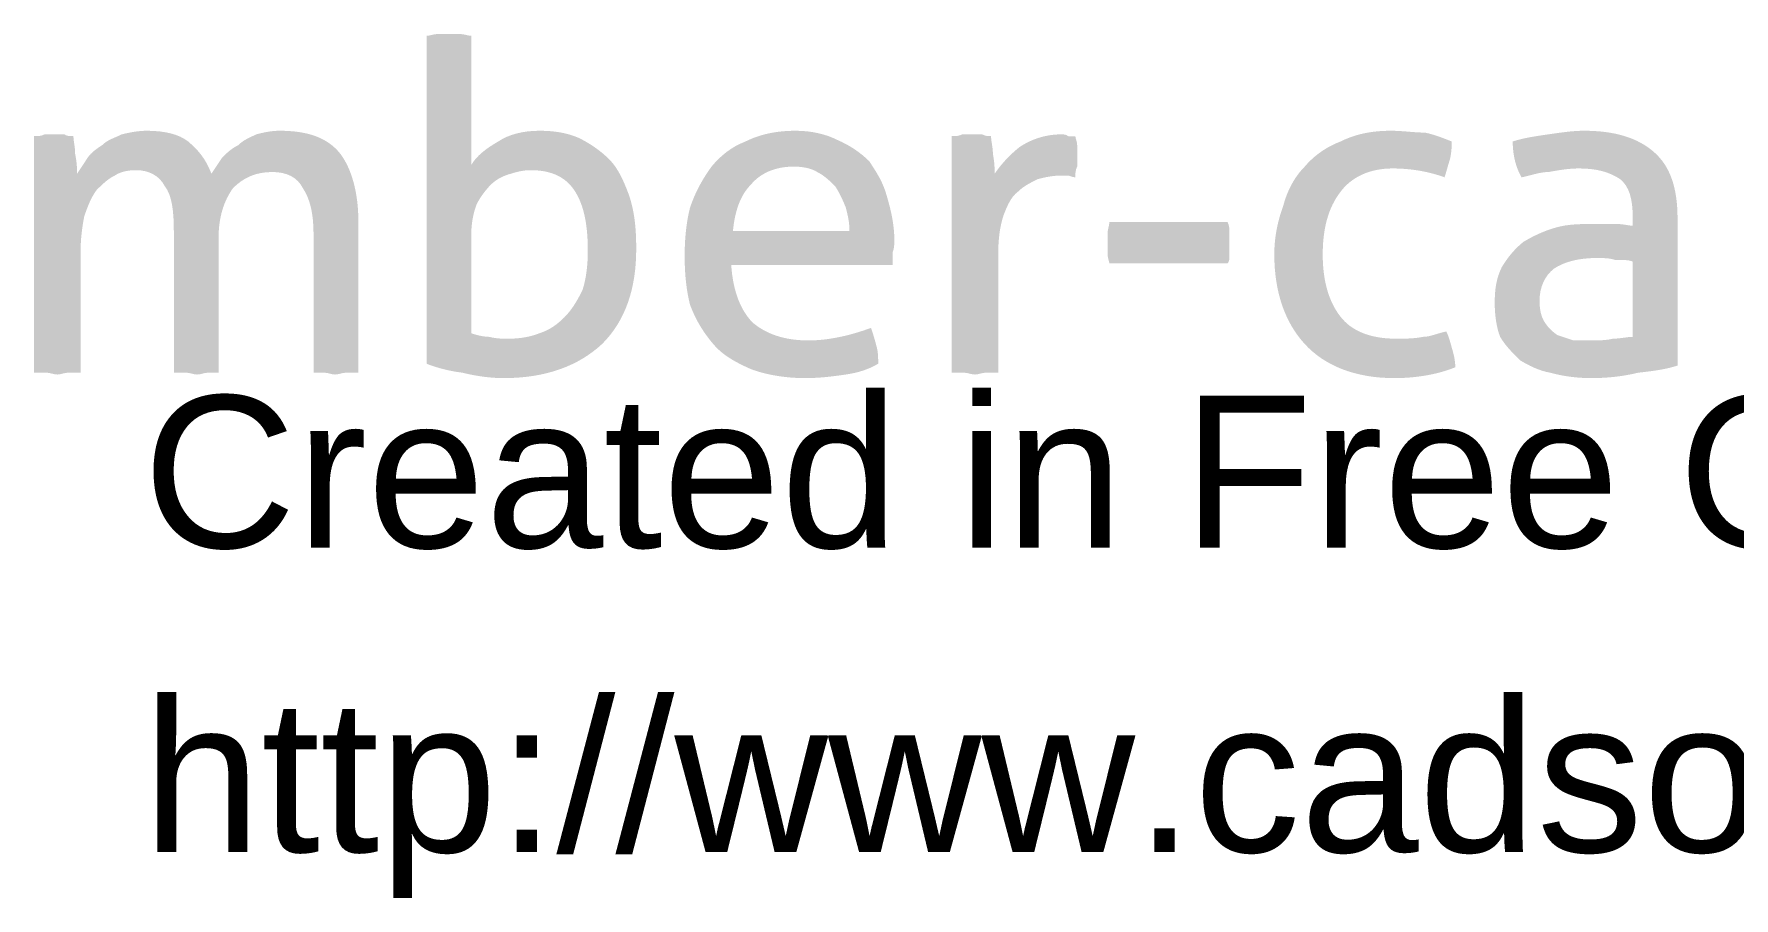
# Model space of a CAD drawing. Header units: millimetres. Extents: x 50 to 239, y 17 to 185.
# Drawn here: x 175.34 to 191.03, y 18.62 to 26.6 of the extents above; entities that cross this region are included whole.
import ezdxf

# ---------------------------------------------------------------- set-up
doc = ezdxf.new("R2010")
doc.units = ezdxf.units.MM
doc.header["$MEASUREMENT"] = 0
doc.layers.get('0').update_dxf_attribs({"linetype": 'CONTINUOUS'})
doc.layers.add('1228A00', color=7, linetype='CONTINUOUS')
doc.styles.add('1228A90', font='Arial.ttf')

# ---------------------------------------------------------------- blocks, each defined once
blk = doc.blocks.new('11F4460')
at = {"layer": '1228A00', "color": 0, "true_color": 0x000001, "style": '1228A90'}
for s, p in [('Created in Free Online PDF to DWG Converter by CADSoftTools', (0, 0)), ('http://www.cadsofttools.com/pdf-to-dwg-online/', (0, -2))]:
    blk.add_text(s, height=1, dxfattribs=at).set_placement(p)

msp = doc.modelspace()

# ---------------------------------------------------------------- hatches: boundary and pattern name
at = {"true_color": 0x000007}
h = msp.add_hatch(color=0, dxfattribs=at)
edge = h.paths.add_edge_path()
edge.add_spline(control_points=[(178.961, 26.585), (178.994, 26.585), (179.027, 26.601), (179.06, 26.601), (179.06, 26.601), (179.093, 26.601), (179.126, 26.601), (179.159, 26.601), (179.159, 26.601), (179.192, 26.601), (179.226, 26.601), (179.275, 26.601), (179.275, 26.601), (179.308, 26.601), (179.341, 26.585), (179.374, 26.585)], knot_values=[0, 0, 0, 0, 0.0625, 0.0625, 0.0625, 0.0625, 0.125, 0.125, 0.125, 0.125, 0.1875, 0.1875, 0.1875, 0.1875, 1, 1, 1, 1], degree=3, periodic=0)
edge.add_line((179.374, 26.585), (179.374, 25.393))
edge.add_spline(control_points=[(179.374, 25.393), (179.424, 25.476), (179.507, 25.542), (179.623, 25.609), (179.623, 25.609), (179.722, 25.675), (179.854, 25.708), (180.003, 25.708), (180.003, 25.708), (180.136, 25.708), (180.251, 25.691), (180.367, 25.642), (180.367, 25.642), (180.467, 25.592), (180.566, 25.526), (180.649, 25.443), (180.649, 25.443), (180.731, 25.36), (180.781, 25.245), (180.831, 25.112), (180.831, 25.112), (180.88, 24.963), (180.897, 24.814), (180.897, 24.616), (180.897, 24.616), (180.897, 24.252), (180.798, 23.954), (180.582, 23.739), (180.582, 23.739), (180.367, 23.54), (180.069, 23.424), (179.672, 23.424), (179.672, 23.424), (179.556, 23.424), (179.424, 23.441), (179.292, 23.474), (179.292, 23.474), (179.159, 23.49), (179.044, 23.524), (178.961, 23.557)], knot_values=[0, 0, 0, 0, 0.025, 0.025, 0.025, 0.025, 0.05, 0.05, 0.05, 0.05, 0.075, 0.075, 0.075, 0.075, 0.1, 0.1, 0.1, 0.1, 0.125, 0.125, 0.125, 0.125, 0.15, 0.15, 0.15, 0.15, 0.175, 0.175, 0.175, 0.175, 0.2, 0.2, 0.2, 0.2, 0.225, 0.225, 0.225, 0.225, 1, 1, 1, 1], degree=3, periodic=0)
edge.add_line((178.961, 23.557), (178.961, 26.585))
edge = h.paths.add_edge_path()
edge.add_spline(control_points=[(179.374, 23.838), (179.424, 23.821), (179.49, 23.805), (179.54, 23.805), (179.54, 23.805), (179.606, 23.788), (179.656, 23.788), (179.722, 23.788), (179.722, 23.788), (179.821, 23.788), (179.921, 23.805), (180.003, 23.838), (180.003, 23.838), (180.103, 23.871), (180.169, 23.921), (180.235, 23.987), (180.235, 23.987), (180.301, 24.053), (180.351, 24.136), (180.4, 24.235), (180.4, 24.235), (180.434, 24.334), (180.45, 24.467), (180.45, 24.599), (180.45, 24.599), (180.45, 24.831), (180.417, 25.013), (180.334, 25.145), (180.334, 25.145), (180.251, 25.278), (180.119, 25.344), (179.921, 25.344), (179.921, 25.344), (179.854, 25.344), (179.788, 25.327), (179.739, 25.311), (179.739, 25.311), (179.672, 25.294), (179.606, 25.261), (179.556, 25.211), (179.556, 25.211), (179.507, 25.162), (179.457, 25.096), (179.424, 25.029), (179.424, 25.029), (179.391, 24.947), (179.374, 24.847), (179.374, 24.748)], knot_values=[0, 0, 0, 0, 0.020833, 0.020833, 0.020833, 0.020833, 0.041667, 0.041667, 0.041667, 0.041667, 0.0625, 0.0625, 0.0625, 0.0625, 0.083333, 0.083333, 0.083333, 0.083333, 0.104167, 0.104167, 0.104167, 0.104167, 0.125, 0.125, 0.125, 0.125, 0.145833, 0.145833, 0.145833, 0.145833, 0.166667, 0.166667, 0.166667, 0.166667, 0.1875, 0.1875, 0.1875, 0.1875, 0.208333, 0.208333, 0.208333, 0.208333, 0.229167, 0.229167, 0.229167, 0.229167, 1, 1, 1, 1], degree=3, periodic=0)
edge.add_line((179.374, 24.748), (179.374, 23.838))
h = msp.add_hatch(color=0, dxfattribs=at)
edge = h.paths.add_edge_path()
edge.add_spline(control_points=[(175.337, 25.658), (175.37, 25.658), (175.403, 25.658), (175.436, 25.675), (175.436, 25.675), (175.469, 25.675), (175.502, 25.675), (175.519, 25.675), (175.519, 25.675), (175.552, 25.675), (175.585, 25.675), (175.618, 25.675), (175.618, 25.675), (175.635, 25.658), (175.668, 25.658), (175.701, 25.658), (175.701, 25.658), (175.701, 25.609), (175.717, 25.559), (175.717, 25.493), (175.717, 25.493), (175.734, 25.41), (175.734, 25.36), (175.734, 25.311), (175.734, 25.311), (175.767, 25.36), (175.8, 25.41), (175.833, 25.46), (175.833, 25.46), (175.866, 25.509), (175.916, 25.542), (175.966, 25.575), (175.966, 25.575), (176.015, 25.625), (176.082, 25.642), (176.148, 25.675), (176.148, 25.675), (176.214, 25.691), (176.297, 25.708), (176.379, 25.708), (176.379, 25.708), (176.545, 25.708), (176.677, 25.675), (176.76, 25.609), (176.76, 25.609), (176.859, 25.526), (176.925, 25.443), (176.975, 25.311), (176.975, 25.311), (177.008, 25.36), (177.041, 25.41), (177.074, 25.46), (177.074, 25.46), (177.124, 25.509), (177.157, 25.542), (177.223, 25.575), (177.223, 25.575), (177.273, 25.625), (177.323, 25.642), (177.389, 25.675), (177.389, 25.675), (177.455, 25.691), (177.521, 25.708), (177.604, 25.708), (177.604, 25.708), (177.869, 25.708), (178.051, 25.642), (178.167, 25.493), (178.167, 25.493), (178.266, 25.36), (178.332, 25.145), (178.332, 24.864)], knot_values=[0, 0, 0, 0, 0.013889, 0.013889, 0.013889, 0.013889, 0.027778, 0.027778, 0.027778, 0.027778, 0.041667, 0.041667, 0.041667, 0.041667, 0.055556, 0.055556, 0.055556, 0.055556, 0.069444, 0.069444, 0.069444, 0.069444, 0.083333, 0.083333, 0.083333, 0.083333, 0.097222, 0.097222, 0.097222, 0.097222, 0.111111, 0.111111, 0.111111, 0.111111, 0.125, 0.125, 0.125, 0.125, 0.138889, 0.138889, 0.138889, 0.138889, 0.152778, 0.152778, 0.152778, 0.152778, 0.166667, 0.166667, 0.166667, 0.166667, 0.180556, 0.180556, 0.180556, 0.180556, 0.194444, 0.194444, 0.194444, 0.194444, 0.208333, 0.208333, 0.208333, 0.208333, 0.222222, 0.222222, 0.222222, 0.222222, 0.236111, 0.236111, 0.236111, 0.236111, 1, 1, 1, 1], degree=3, periodic=0)
edge.add_line((178.332, 24.864), (178.332, 23.474))
edge.add_spline(control_points=[(178.332, 23.474), (178.299, 23.474), (178.266, 23.474), (178.216, 23.474), (178.216, 23.474), (178.183, 23.474), (178.15, 23.457), (178.117, 23.457), (178.117, 23.457), (178.084, 23.457), (178.051, 23.474), (178.018, 23.474), (178.018, 23.474), (177.984, 23.474), (177.935, 23.474), (177.918, 23.474)], knot_values=[0, 0, 0, 0, 0.0625, 0.0625, 0.0625, 0.0625, 0.125, 0.125, 0.125, 0.125, 0.1875, 0.1875, 0.1875, 0.1875, 1, 1, 1, 1], degree=3, periodic=0)
edge.add_line((177.918, 23.474), (177.918, 24.748))
edge.add_spline(control_points=[(177.918, 24.748), (177.918, 24.947), (177.885, 25.079), (177.819, 25.178), (177.819, 25.178), (177.769, 25.278), (177.67, 25.327), (177.538, 25.327), (177.538, 25.327), (177.389, 25.327), (177.273, 25.278), (177.174, 25.178), (177.174, 25.178), (177.091, 25.062), (177.041, 24.914), (177.041, 24.715)], knot_values=[0, 0, 0, 0, 0.0625, 0.0625, 0.0625, 0.0625, 0.125, 0.125, 0.125, 0.125, 0.1875, 0.1875, 0.1875, 0.1875, 1, 1, 1, 1], degree=3, periodic=0)
edge.add_line((177.041, 24.715), (177.041, 23.474))
edge.add_spline(control_points=[(177.041, 23.474), (177.008, 23.474), (176.975, 23.474), (176.942, 23.474), (176.942, 23.474), (176.909, 23.474), (176.876, 23.457), (176.843, 23.457), (176.843, 23.457), (176.81, 23.457), (176.777, 23.474), (176.743, 23.474), (176.743, 23.474), (176.694, 23.474), (176.661, 23.474), (176.628, 23.474)], knot_values=[0, 0, 0, 0, 0.0625, 0.0625, 0.0625, 0.0625, 0.125, 0.125, 0.125, 0.125, 0.1875, 0.1875, 0.1875, 0.1875, 1, 1, 1, 1], degree=3, periodic=0)
edge.add_line((176.628, 23.474), (176.628, 24.781))
edge.add_spline(control_points=[(176.628, 24.781), (176.628, 24.963), (176.611, 25.112), (176.545, 25.195), (176.545, 25.195), (176.495, 25.294), (176.396, 25.344), (176.28, 25.344), (176.28, 25.344), (176.197, 25.344), (176.131, 25.327), (176.082, 25.294), (176.082, 25.294), (176.015, 25.261), (175.966, 25.211), (175.916, 25.162), (175.916, 25.162), (175.866, 25.096), (175.833, 25.013), (175.8, 24.914), (175.8, 24.914), (175.784, 24.831), (175.767, 24.715), (175.767, 24.599)], knot_values=[0, 0, 0, 0, 0.041667, 0.041667, 0.041667, 0.041667, 0.083333, 0.083333, 0.083333, 0.083333, 0.125, 0.125, 0.125, 0.125, 0.166667, 0.166667, 0.166667, 0.166667, 0.208333, 0.208333, 0.208333, 0.208333, 1, 1, 1, 1], degree=3, periodic=0)
edge.add_line((175.767, 24.599), (175.767, 23.474))
edge.add_spline(control_points=[(175.767, 23.474), (175.734, 23.474), (175.701, 23.474), (175.651, 23.474), (175.651, 23.474), (175.618, 23.474), (175.585, 23.457), (175.552, 23.457), (175.552, 23.457), (175.519, 23.457), (175.486, 23.474), (175.453, 23.474), (175.453, 23.474), (175.403, 23.474), (175.37, 23.474), (175.337, 23.474)], knot_values=[0, 0, 0, 0, 0.0625, 0.0625, 0.0625, 0.0625, 0.125, 0.125, 0.125, 0.125, 0.1875, 0.1875, 0.1875, 0.1875, 1, 1, 1, 1], degree=3, periodic=0)
edge.add_line((175.337, 23.474), (175.337, 25.658))
h = msp.add_hatch(color=0, dxfattribs=at)
edge = h.paths.add_edge_path()
edge.add_spline(control_points=[(181.774, 24.467), (181.79, 24.235), (181.857, 24.053), (181.972, 23.937), (181.972, 23.937), (182.088, 23.838), (182.254, 23.772), (182.485, 23.772), (182.485, 23.772), (182.684, 23.772), (182.883, 23.821), (183.065, 23.888), (183.065, 23.888), (183.081, 23.838), (183.098, 23.788), (183.114, 23.722), (183.114, 23.722), (183.131, 23.673), (183.131, 23.606), (183.131, 23.557), (183.131, 23.557), (183.048, 23.507), (182.949, 23.474), (182.833, 23.457), (182.833, 23.457), (182.717, 23.441), (182.601, 23.424), (182.452, 23.424), (182.452, 23.424), (182.27, 23.424), (182.088, 23.457), (181.956, 23.507), (181.956, 23.507), (181.807, 23.573), (181.691, 23.639), (181.608, 23.739), (181.608, 23.739), (181.509, 23.855), (181.443, 23.97), (181.393, 24.103), (181.393, 24.103), (181.36, 24.235), (181.344, 24.384), (181.344, 24.55), (181.344, 24.55), (181.344, 24.715), (181.36, 24.864), (181.393, 24.996), (181.393, 24.996), (181.443, 25.145), (181.509, 25.261), (181.592, 25.377), (181.592, 25.377), (181.675, 25.476), (181.774, 25.559), (181.906, 25.609), (181.906, 25.609), (182.039, 25.675), (182.188, 25.708), (182.37, 25.708), (182.37, 25.708), (182.518, 25.708), (182.651, 25.675), (182.75, 25.625), (182.75, 25.625), (182.866, 25.575), (182.965, 25.509), (183.048, 25.427), (183.048, 25.427), (183.114, 25.327), (183.18, 25.228), (183.213, 25.096), (183.213, 25.096), (183.247, 24.98), (183.28, 24.847), (183.28, 24.698), (183.28, 24.698), (183.28, 24.665), (183.28, 24.616), (183.263, 24.583), (183.263, 24.583), (183.263, 24.533), (183.263, 24.5), (183.263, 24.467)], knot_values=[0, 0, 0, 0, 0.011905, 0.011905, 0.011905, 0.011905, 0.02381, 0.02381, 0.02381, 0.02381, 0.035714, 0.035714, 0.035714, 0.035714, 0.047619, 0.047619, 0.047619, 0.047619, 0.059524, 0.059524, 0.059524, 0.059524, 0.071429, 0.071429, 0.071429, 0.071429, 0.083333, 0.083333, 0.083333, 0.083333, 0.095238, 0.095238, 0.095238, 0.095238, 0.107143, 0.107143, 0.107143, 0.107143, 0.119048, 0.119048, 0.119048, 0.119048, 0.130952, 0.130952, 0.130952, 0.130952, 0.142857, 0.142857, 0.142857, 0.142857, 0.154762, 0.154762, 0.154762, 0.154762, 0.166667, 0.166667, 0.166667, 0.166667, 0.178571, 0.178571, 0.178571, 0.178571, 0.190476, 0.190476, 0.190476, 0.190476, 0.202381, 0.202381, 0.202381, 0.202381, 0.214286, 0.214286, 0.214286, 0.214286, 0.22619, 0.22619, 0.22619, 0.22619, 0.238095, 0.238095, 0.238095, 0.238095, 1, 1, 1, 1], degree=3, periodic=0)
edge = h.paths.add_edge_path()
edge.add_spline(control_points=[(182.866, 24.781), (182.866, 24.864), (182.849, 24.93), (182.833, 24.996), (182.833, 24.996), (182.8, 25.079), (182.767, 25.145), (182.734, 25.195), (182.734, 25.195), (182.684, 25.245), (182.634, 25.294), (182.568, 25.327), (182.568, 25.327), (182.518, 25.36), (182.436, 25.377), (182.353, 25.377), (182.353, 25.377), (182.171, 25.377), (182.039, 25.311), (181.956, 25.211), (181.956, 25.211), (181.857, 25.112), (181.807, 24.963), (181.79, 24.781)], knot_values=[0, 0, 0, 0, 0.041667, 0.041667, 0.041667, 0.041667, 0.083333, 0.083333, 0.083333, 0.083333, 0.125, 0.125, 0.125, 0.125, 0.166667, 0.166667, 0.166667, 0.166667, 0.208333, 0.208333, 0.208333, 0.208333, 1, 1, 1, 1], degree=3, periodic=0)
edge.add_line((181.79, 24.781), (182.866, 24.781))
h = msp.add_hatch(color=0, dxfattribs=at)
edge = h.paths.add_edge_path()
edge.add_spline(control_points=[(183.809, 25.658), (183.842, 25.658), (183.875, 25.658), (183.908, 25.675), (183.908, 25.675), (183.925, 25.675), (183.958, 25.675), (183.991, 25.675), (183.991, 25.675), (184.024, 25.675), (184.057, 25.675), (184.09, 25.675), (184.09, 25.675), (184.124, 25.658), (184.14, 25.658), (184.173, 25.658), (184.173, 25.658), (184.173, 25.609), (184.19, 25.559), (184.19, 25.493), (184.19, 25.493), (184.206, 25.41), (184.206, 25.36), (184.206, 25.311), (184.206, 25.311), (184.273, 25.41), (184.355, 25.493), (184.438, 25.559), (184.438, 25.559), (184.537, 25.625), (184.67, 25.675), (184.819, 25.675), (184.819, 25.675), (184.835, 25.675), (184.868, 25.675), (184.885, 25.658), (184.885, 25.658), (184.918, 25.658), (184.934, 25.658), (184.951, 25.658), (184.951, 25.658), (184.951, 25.642), (184.968, 25.609), (184.968, 25.575), (184.968, 25.575), (184.968, 25.542), (184.968, 25.526), (184.968, 25.493), (184.968, 25.493), (184.968, 25.46), (184.968, 25.427), (184.968, 25.377), (184.968, 25.377), (184.951, 25.344), (184.951, 25.311), (184.951, 25.278), (184.951, 25.278), (184.918, 25.278), (184.901, 25.294), (184.885, 25.294), (184.885, 25.294), (184.852, 25.294), (184.835, 25.294), (184.819, 25.294), (184.819, 25.294), (184.736, 25.294), (184.67, 25.278), (184.603, 25.261), (184.603, 25.261), (184.537, 25.228), (184.471, 25.195), (184.421, 25.145), (184.421, 25.145), (184.355, 25.096), (184.322, 25.013), (184.289, 24.93), (184.289, 24.93), (184.256, 24.831), (184.239, 24.715), (184.239, 24.566)], knot_values=[0, 0, 0, 0, 0.0125, 0.0125, 0.0125, 0.0125, 0.025, 0.025, 0.025, 0.025, 0.0375, 0.0375, 0.0375, 0.0375, 0.05, 0.05, 0.05, 0.05, 0.0625, 0.0625, 0.0625, 0.0625, 0.075, 0.075, 0.075, 0.075, 0.0875, 0.0875, 0.0875, 0.0875, 0.1, 0.1, 0.1, 0.1, 0.1125, 0.1125, 0.1125, 0.1125, 0.125, 0.125, 0.125, 0.125, 0.1375, 0.1375, 0.1375, 0.1375, 0.15, 0.15, 0.15, 0.15, 0.1625, 0.1625, 0.1625, 0.1625, 0.175, 0.175, 0.175, 0.175, 0.1875, 0.1875, 0.1875, 0.1875, 0.2, 0.2, 0.2, 0.2, 0.2125, 0.2125, 0.2125, 0.2125, 0.225, 0.225, 0.225, 0.225, 0.2375, 0.2375, 0.2375, 0.2375, 1, 1, 1, 1], degree=3, periodic=0)
edge.add_line((184.239, 24.566), (184.239, 23.474))
edge.add_spline(control_points=[(184.239, 23.474), (184.206, 23.474), (184.173, 23.474), (184.124, 23.474), (184.124, 23.474), (184.09, 23.474), (184.057, 23.457), (184.024, 23.457), (184.024, 23.457), (183.991, 23.457), (183.958, 23.474), (183.925, 23.474), (183.925, 23.474), (183.892, 23.474), (183.842, 23.474), (183.809, 23.474)], knot_values=[0, 0, 0, 0, 0.0625, 0.0625, 0.0625, 0.0625, 0.125, 0.125, 0.125, 0.125, 0.1875, 0.1875, 0.1875, 0.1875, 1, 1, 1, 1], degree=3, periodic=0)
edge.add_line((183.809, 23.474), (183.809, 25.658))
h = msp.add_hatch(color=0, dxfattribs=at)
edge = h.paths.add_edge_path()
edge.add_spline(control_points=[(188.376, 23.855), (188.393, 23.821), (188.409, 23.772), (188.426, 23.706), (188.426, 23.706), (188.442, 23.656), (188.459, 23.59), (188.459, 23.524), (188.459, 23.524), (188.294, 23.457), (188.095, 23.424), (187.896, 23.424), (187.896, 23.424), (187.532, 23.424), (187.251, 23.54), (187.069, 23.739), (187.069, 23.739), (186.887, 23.937), (186.788, 24.219), (186.788, 24.566), (186.788, 24.566), (186.788, 24.732), (186.821, 24.88), (186.87, 25.013), (186.87, 25.013), (186.904, 25.145), (186.97, 25.278), (187.069, 25.377), (187.069, 25.377), (187.152, 25.476), (187.268, 25.559), (187.4, 25.609), (187.4, 25.609), (187.532, 25.675), (187.681, 25.708), (187.863, 25.708), (187.863, 25.708), (187.979, 25.708), (188.078, 25.691), (188.178, 25.691), (188.178, 25.691), (188.26, 25.675), (188.343, 25.642), (188.426, 25.609), (188.426, 25.609), (188.426, 25.575), (188.426, 25.509), (188.409, 25.443), (188.409, 25.443), (188.393, 25.393), (188.376, 25.327), (188.36, 25.278), (188.36, 25.278), (188.227, 25.327), (188.062, 25.36), (187.88, 25.36), (187.88, 25.36), (187.665, 25.36), (187.499, 25.278), (187.4, 25.145), (187.4, 25.145), (187.284, 24.996), (187.235, 24.798), (187.235, 24.566), (187.235, 24.566), (187.235, 24.301), (187.301, 24.103), (187.417, 23.97), (187.417, 23.97), (187.532, 23.838), (187.714, 23.788), (187.913, 23.788), (187.913, 23.788), (187.996, 23.788), (188.078, 23.788), (188.161, 23.805), (188.161, 23.805), (188.227, 23.805), (188.294, 23.838), (188.376, 23.855)], knot_values=[0, 0, 0, 0, 0.0125, 0.0125, 0.0125, 0.0125, 0.025, 0.025, 0.025, 0.025, 0.0375, 0.0375, 0.0375, 0.0375, 0.05, 0.05, 0.05, 0.05, 0.0625, 0.0625, 0.0625, 0.0625, 0.075, 0.075, 0.075, 0.075, 0.0875, 0.0875, 0.0875, 0.0875, 0.1, 0.1, 0.1, 0.1, 0.1125, 0.1125, 0.1125, 0.1125, 0.125, 0.125, 0.125, 0.125, 0.1375, 0.1375, 0.1375, 0.1375, 0.15, 0.15, 0.15, 0.15, 0.1625, 0.1625, 0.1625, 0.1625, 0.175, 0.175, 0.175, 0.175, 0.1875, 0.1875, 0.1875, 0.1875, 0.2, 0.2, 0.2, 0.2, 0.2125, 0.2125, 0.2125, 0.2125, 0.225, 0.225, 0.225, 0.225, 0.2375, 0.2375, 0.2375, 0.2375, 1, 1, 1, 1], degree=3, periodic=0)
h = msp.add_hatch(color=0, dxfattribs=at)
edge = h.paths.add_edge_path()
edge.add_spline(control_points=[(190.097, 24.5), (190.064, 24.516), (189.998, 24.516), (189.932, 24.516), (189.932, 24.516), (189.882, 24.533), (189.816, 24.533), (189.766, 24.533), (189.766, 24.533), (189.601, 24.533), (189.468, 24.5), (189.369, 24.434), (189.369, 24.434), (189.286, 24.367), (189.237, 24.268), (189.237, 24.136), (189.237, 24.136), (189.237, 24.053), (189.253, 23.987), (189.286, 23.937), (189.286, 23.937), (189.319, 23.888), (189.353, 23.855), (189.402, 23.821), (189.402, 23.821), (189.452, 23.805), (189.502, 23.788), (189.551, 23.772), (189.551, 23.772), (189.617, 23.772), (189.667, 23.772), (189.717, 23.772), (189.717, 23.772), (189.783, 23.772), (189.849, 23.772), (189.915, 23.788), (189.915, 23.788), (189.981, 23.788), (190.048, 23.805), (190.097, 23.805)], knot_values=[0, 0, 0, 0, 0.025, 0.025, 0.025, 0.025, 0.05, 0.05, 0.05, 0.05, 0.075, 0.075, 0.075, 0.075, 0.1, 0.1, 0.1, 0.1, 0.125, 0.125, 0.125, 0.125, 0.15, 0.15, 0.15, 0.15, 0.175, 0.175, 0.175, 0.175, 0.2, 0.2, 0.2, 0.2, 0.225, 0.225, 0.225, 0.225, 1, 1, 1, 1], degree=3, periodic=0)
edge = h.paths.add_edge_path()
edge.add_spline(control_points=[(190.097, 24.914), (190.097, 25.079), (190.064, 25.195), (189.981, 25.261), (189.981, 25.261), (189.882, 25.327), (189.766, 25.36), (189.601, 25.36), (189.601, 25.36), (189.502, 25.36), (189.419, 25.344), (189.319, 25.327), (189.319, 25.327), (189.237, 25.327), (189.154, 25.294), (189.071, 25.278), (189.071, 25.278), (189.022, 25.36), (188.989, 25.476), (188.989, 25.609), (188.989, 25.609), (189.088, 25.642), (189.204, 25.658), (189.319, 25.675), (189.319, 25.675), (189.435, 25.691), (189.535, 25.708), (189.65, 25.708), (189.65, 25.708), (189.932, 25.708), (190.147, 25.642), (190.296, 25.509), (190.296, 25.509), (190.445, 25.377), (190.511, 25.178), (190.511, 24.897)], knot_values=[0, 0, 0, 0, 0.027778, 0.027778, 0.027778, 0.027778, 0.055556, 0.055556, 0.055556, 0.055556, 0.083333, 0.083333, 0.083333, 0.083333, 0.111111, 0.111111, 0.111111, 0.111111, 0.138889, 0.138889, 0.138889, 0.138889, 0.166667, 0.166667, 0.166667, 0.166667, 0.194444, 0.194444, 0.194444, 0.194444, 0.222222, 0.222222, 0.222222, 0.222222, 1, 1, 1, 1], degree=3, periodic=0)
edge.add_line((190.511, 24.897), (190.511, 23.54))
edge.add_spline(control_points=[(190.511, 23.54), (190.412, 23.507), (190.296, 23.49), (190.147, 23.474), (190.147, 23.474), (190.014, 23.441), (189.866, 23.424), (189.717, 23.424), (189.717, 23.424), (189.584, 23.424), (189.452, 23.441), (189.336, 23.474), (189.336, 23.474), (189.237, 23.49), (189.137, 23.54), (189.055, 23.59), (189.055, 23.59), (188.989, 23.656), (188.922, 23.722), (188.873, 23.805), (188.873, 23.805), (188.84, 23.888), (188.823, 24.003), (188.823, 24.119), (188.823, 24.119), (188.823, 24.252), (188.84, 24.351), (188.889, 24.45), (188.889, 24.45), (188.939, 24.533), (189.005, 24.616), (189.088, 24.682), (189.088, 24.682), (189.171, 24.732), (189.27, 24.781), (189.386, 24.814), (189.386, 24.814), (189.502, 24.847), (189.617, 24.847), (189.733, 24.847), (189.733, 24.847), (189.816, 24.847), (189.899, 24.847), (189.948, 24.847), (189.948, 24.847), (190.014, 24.847), (190.064, 24.831), (190.097, 24.831)], knot_values=[0, 0, 0, 0, 0.020833, 0.020833, 0.020833, 0.020833, 0.041667, 0.041667, 0.041667, 0.041667, 0.0625, 0.0625, 0.0625, 0.0625, 0.083333, 0.083333, 0.083333, 0.083333, 0.104167, 0.104167, 0.104167, 0.104167, 0.125, 0.125, 0.125, 0.125, 0.145833, 0.145833, 0.145833, 0.145833, 0.166667, 0.166667, 0.166667, 0.166667, 0.1875, 0.1875, 0.1875, 0.1875, 0.208333, 0.208333, 0.208333, 0.208333, 0.229167, 0.229167, 0.229167, 0.229167, 1, 1, 1, 1], degree=3, periodic=0)
edge.add_line((190.097, 24.831), (190.097, 24.914))
h = msp.add_hatch(color=0, dxfattribs=at)
edge = h.paths.add_edge_path()
edge.add_spline(control_points=[(186.357, 24.864), (186.374, 24.831), (186.374, 24.798), (186.374, 24.765), (186.374, 24.765), (186.374, 24.732), (186.374, 24.698), (186.374, 24.665), (186.374, 24.665), (186.374, 24.632), (186.374, 24.599), (186.374, 24.566), (186.374, 24.566), (186.374, 24.533), (186.374, 24.5), (186.357, 24.483)], knot_values=[0, 0, 0, 0, 0.0625, 0.0625, 0.0625, 0.0625, 0.125, 0.125, 0.125, 0.125, 0.1875, 0.1875, 0.1875, 0.1875, 1, 1, 1, 1], degree=3, periodic=0)
edge.add_line((186.357, 24.483), (185.265, 24.483))
edge.add_spline(control_points=[(185.265, 24.483), (185.265, 24.5), (185.249, 24.533), (185.249, 24.566), (185.249, 24.566), (185.249, 24.599), (185.249, 24.632), (185.249, 24.665), (185.249, 24.665), (185.249, 24.698), (185.249, 24.732), (185.249, 24.765), (185.249, 24.765), (185.249, 24.798), (185.265, 24.831), (185.265, 24.864)], knot_values=[0, 0, 0, 0, 0.0625, 0.0625, 0.0625, 0.0625, 0.125, 0.125, 0.125, 0.125, 0.1875, 0.1875, 0.1875, 0.1875, 1, 1, 1, 1], degree=3, periodic=0)
edge.add_line((185.265, 24.864), (186.357, 24.864))

# ---------------------------------------------------------------- block references
at = {"layer": '1228A00', "color": 0, "true_color": 0x000000, "xscale": 1.404935531906236, "yscale": 1.404935531906236, "zscale": 1.404935531906236}
msp.add_blockref('11F4460', (176.341, 21.857), dxfattribs=at)

doc.saveas('drawing.dxf')
